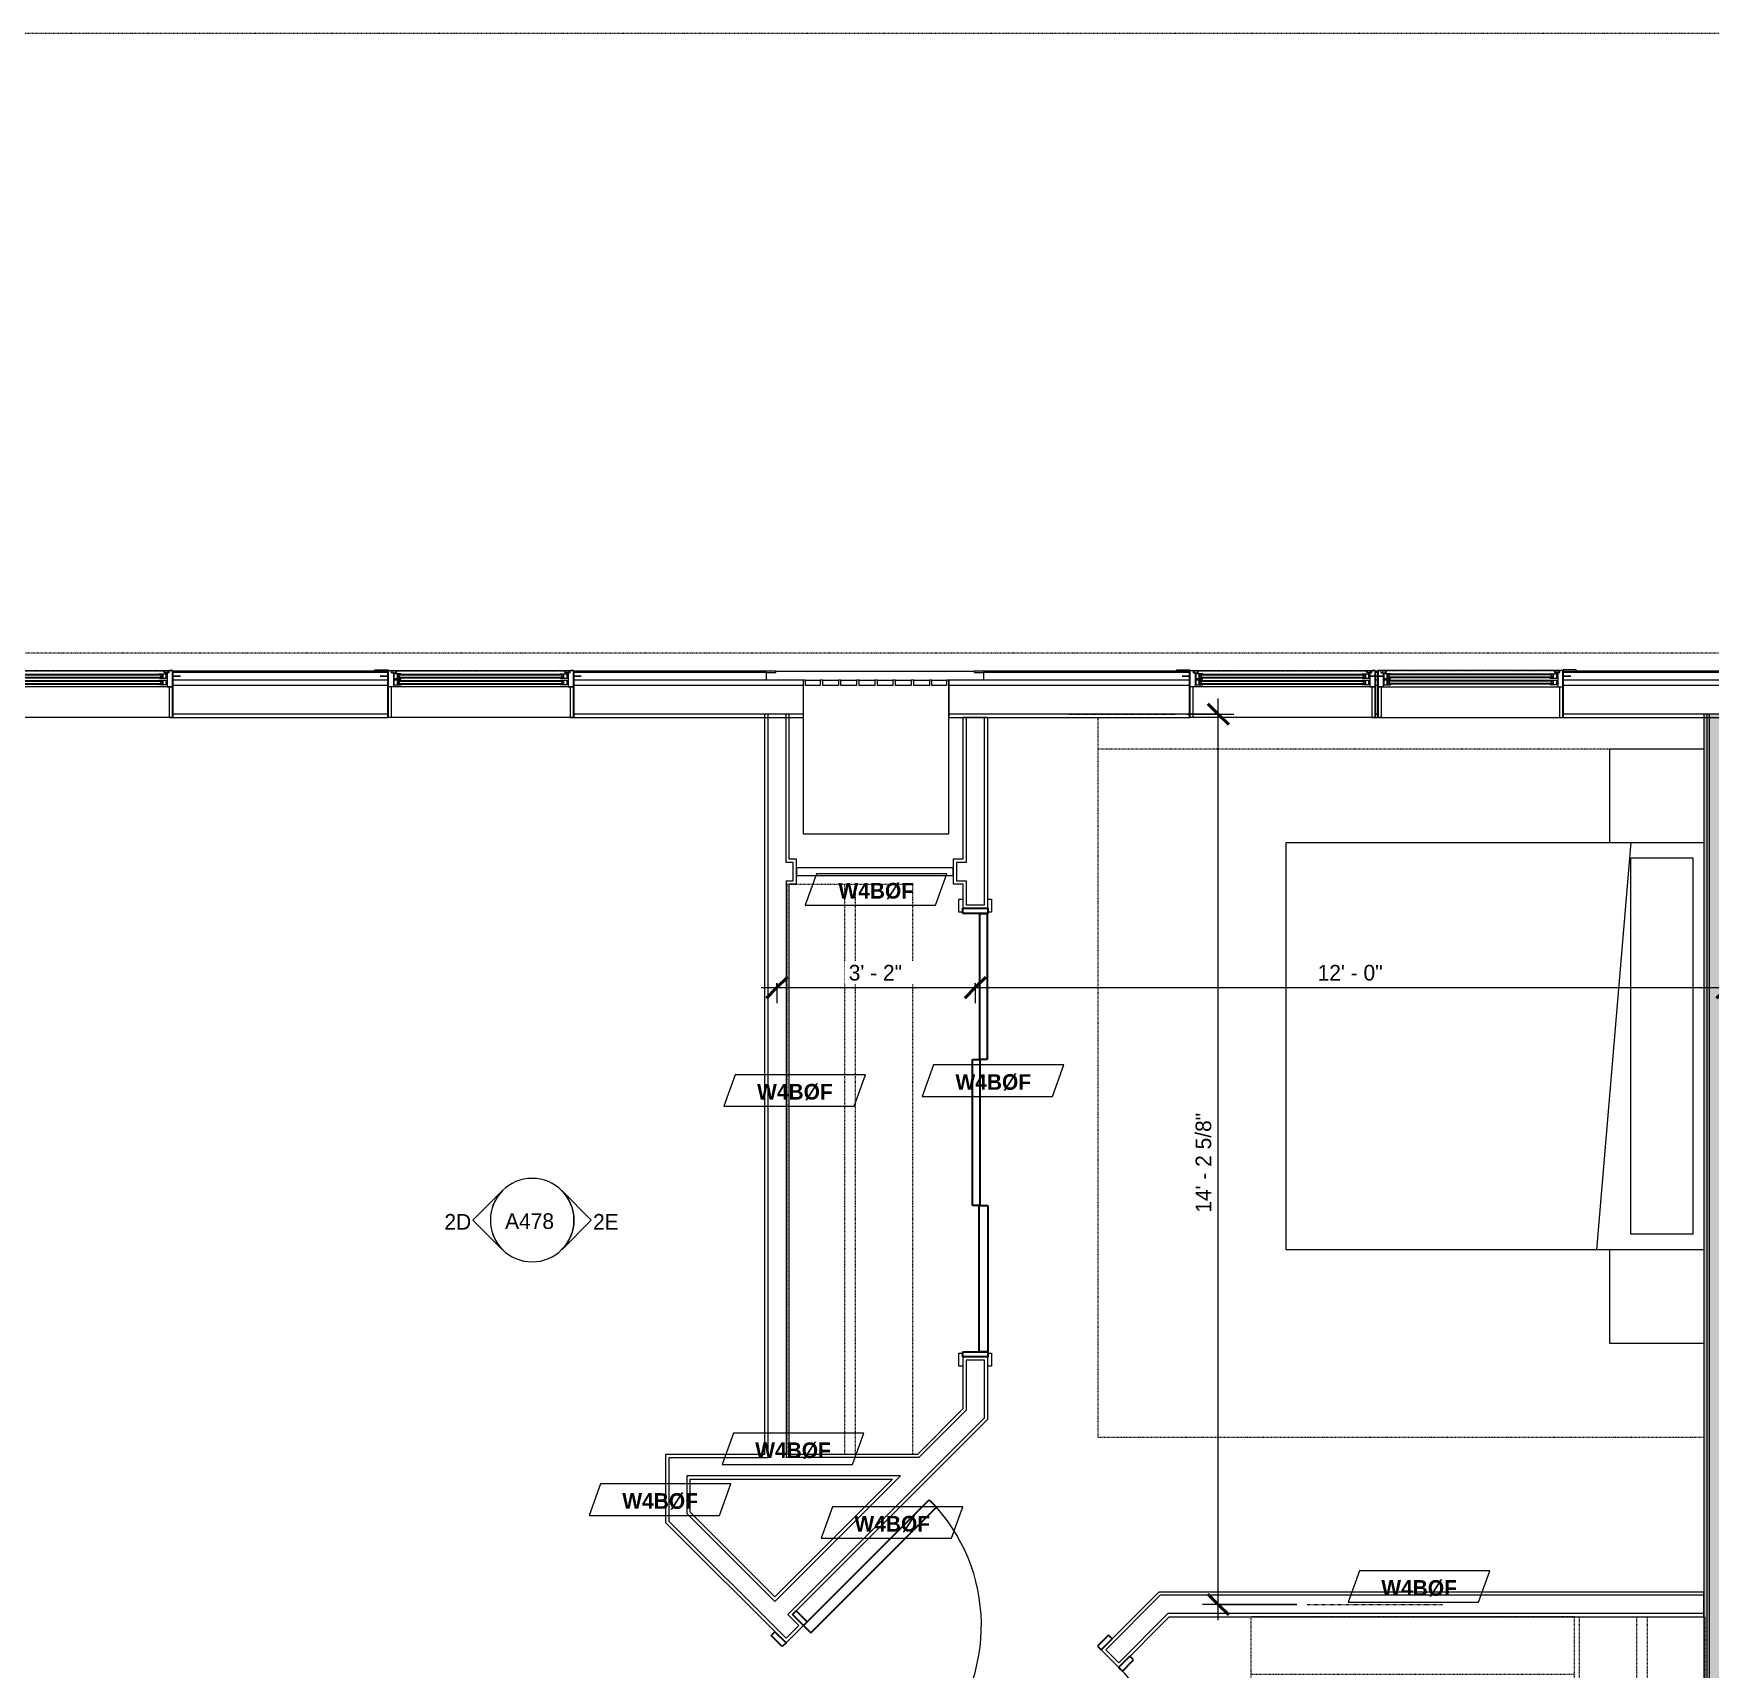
# Model space of a CAD drawing. Header units: inches. Extents: x -4010 to -1814, y 9846 to 12241.
# Drawn here: x -3663.1 to -3341.9, y 11927.3 to 12240.7 of the extents above; entities that cross this region are included whole.
import ezdxf

# ---------------------------------------------------------------- set-up
doc = ezdxf.new("R2010")
doc.units = ezdxf.units.IN
doc.header["$MEASUREMENT"] = 0
for name, pattern in [('Aligning Line 1_8_', [0.25, 0.125, -0.125]), ('Aligning Line 1_8__2_', [0.25, 0.125, -0.125]), ('Dash', [0.25, 0.125, -0.125]), ('Dash 3_32_', [0.1875, 0.09375, -0.09375])]:
    doc.linetypes.add(name, pattern=pattern)
for name, color, linetype, lineweight in [('0-1', 7, 'Continuous', 5), ('0-2', 7, 'Continuous', 9), ('A-ANNO-DIMS', 211, 'Continuous', 9), ('A-ANNO-DIMS-32', 211, 'Continuous', 9), ('A-DETL-1', 90, 'Dash 3_32_', 18), ('A-DETL-GENF-HDLN-1', 7, 'Dash', 9), ('A-DETL-GENF-HDLN-2', 1, 'Continuous', 18), ('A-DOOR-3', 31, 'Continuous', 9), ('A-DOOR-4', 31, 'Continuous', 30), ('A-DOOR-FRAM-3', 31, 'Continuous', 30), ('A-GENM-1', 7, 'Continuous', 9), ('A-GLAZ', 151, 'Continuous', 18), ('A-GLAZ-1', 10, 'Continuous', 30), ('A-GLAZ-2', 7, 'Continuous', 9), ('A-WALL', 113, 'Continuous', 18), ('A-WALL-1', 7, 'Continuous', 9), ('A-WALL-2', 250, 'Continuous', 18), ('A-WALL-3', 113, 'Continuous', 9), ('A-WALL-IDEN', 211, 'Continuous', 9), ('G-ANNO-SYMB', 111, 'Aligning Line 1_8_', 9), ('G-ANNO-SYMB-2', 147, 'Aligning Line 1_8__2_', 9), ('G-ANNO-SYMB-3', 111, 'Continuous', 9), ('I-FURN', 30, 'Continuous', 9), ('I-FURN-HDLN', 30, 'Dash', 9), ('I-WALL-1', 21, 'Continuous', 18), ('I-WALL-2', 241, 'Continuous', 5), ('I-WALL-3', 7, 'Continuous', 9), ('Q-CASE', 31, 'Continuous', 9), ('Q-CASE-HDLN', 31, 'Dash', 9)]:
    doc.layers.add(name, color=color, linetype=linetype, lineweight=lineweight)
doc.styles.add('Century Gothic', font='ufonts.com_century-gothic.ttf', dxfattribs={"height": 3})
doc.styles.add('Century Gothic_B_1', font='GOTHICB.TTF', dxfattribs={"height": 3})
doc.dimstyles.new('OD_1__HACK_2', dxfattribs={"dimscale": 12, "dimtxt": 3.132505, "dimasz": 0.333333, "dimexe": 0.25, "dimexo": 0.166667, "dimgap": 0.041667, "dimtad": 1, "dimdec": 4, "dimrnd": 0.0625, "dimzin": 3, "dimdsep": 46, "dimlunit": 4, "dimtxsty": 'Century Gothic', "dimblk1": 'OBLIQUE', "dimblk2": 'OBLIQUE', "dimsah": 1, "dimcen": 0.09, "dimdle": 0.25, "dimazin": 0, "dimtfac": 1, "dimtdec": 4, "dimtix": 1, "dimtmove": 0, "dimatfit": 3, "dimfxl": 1, "dimtvp": 1, "dimtfill": 1, "dimfrac": 2, "dimtolj": 1, "dimtzin": 0, "dimarcsym": 2})

# ---------------------------------------------------------------- blocks, each defined once
blk = doc.blocks.new('Window-Double_Hung-Marvin-Essential - ESDH3066 - 2nd Floor-3033825-UNIT PLANS - 2ND _ 3RD FLOOR')
at = {"layer": 'A-DETL-GENF-HDLN-1'}
blk.add_line((16.1, 4.47), (-16.5, 4.47), dxfattribs=at)
at = {"layer": 'A-DETL-GENF-HDLN-2'}
for p, q in [((-19.25, 3.48), (-19.25, 3.44)), ((-17.75, 3.48), (-19.25, 3.48)), ((-19.25, 3.44), (-17.9, 3.44)), ((-17.9, 3.44), (-17.9, 3.33)), ((-17.9, 3.33), (-17.75, 3.33)), ((-17.75, 4.53), (-17.16, 4.53)), ((-17.75, 4.53), (-17.75, 1.44)), ((-17.08, 4.12), (-17.16, 4.53)), ((-17.08, 4.12), (-16.19, 4.12)), ((-16.85, 4.5), (-16.85, 4.12)), ((-16.3, 4.5), (-16.85, 4.5)), ((-16.38, 4.02), (-16.72, 4.02)), ((-16.72, 4.02), (-16.72, 1.44)), ((-15.34, 3.94), (-16.56, 3.94)), ((-16.56, 3), (-16.56, 3.94)), ((-16.38, 4.12), (-16.38, 4.02)), ((-16.3, 4.26), (-16.3, 4.5)), ((-16.18, 4.26), (-16.3, 4.26)), ((-16.19, 4.22), (-16.1, 4.22)), ((-16.19, 4.12), (-16.19, 4.22)), ((-16.18, 4.47), (-16.1, 4.47)), ((-16.18, 4.47), (-16.18, 4.26)), ((-16.1, 4.22), (-16.1, 4.47)), ((-15.94, 3.12), (-15.94, 3.84)), ((-15.94, 3.84), (-15.28, 3.84)), ((-15.84, 3.13), (-15.84, 3.82)), ((-15.54, 3.26), (-15.54, 3.7)), ((-15.34, 3.94), (-15.28, 3.88)), ((-15.28, 3.84), (-15.28, 3.88)), ((15.34, 3.94), (15.28, 3.88)), ((15.28, 3.84), (15.28, 3.88)), ((15.94, 3.84), (15.28, 3.84)), ((15.34, 3.94), (16.56, 3.94)), ((15.54, 3.26), (15.54, 3.7)), ((15.84, 3.13), (15.84, 3.82)), ((15.94, 3.12), (15.94, 3.84)), ((16.18, 4.47), (16.1, 4.47)), ((16.1, 4.22), (16.1, 4.47)), ((16.19, 4.22), (16.1, 4.22)), ((16.18, 4.47), (16.18, 4.26)), ((16.18, 4.26), (16.3, 4.26)), ((16.19, 4.12), (16.19, 4.22)), ((17.08, 4.12), (16.19, 4.12)), ((16.3, 4.26), (16.3, 4.5)), ((16.3, 4.5), (16.85, 4.5)), ((16.38, 4.12), (16.38, 4.02)), ((16.38, 4.02), (16.72, 4.02)), ((16.56, 3), (16.56, 3.94)), ((16.72, 4.02), (16.72, 1.44)), ((16.85, 4.5), (16.85, 4.12)), ((17.08, 4.12), (17.16, 4.53)), ((17.75, 4.53), (17.16, 4.53)), ((17.75, 4.53), (17.75, 1.44)), ((17.75, 3.48), (19.25, 3.48)), ((17.9, 3.33), (17.75, 3.33)), ((17.9, 3.44), (17.9, 3.33)), ((19.25, 3.44), (17.9, 3.44)), ((19.25, 3.48), (19.25, 3.44)), ((-16.72, 1.44), (-17.75, 1.44)), ((-17.13, 1.41), (-17.13, -4.44)), ((-16.56, 3), (-15.34, 3)), ((-15.34, 2.72), (-16.56, 2.72)), ((-16.56, 1.78), (-16.56, 2.72)), ((-16.56, 1.78), (-15.34, 1.78)), ((-15.28, 3.12), (-15.94, 3.12)), ((-15.94, 1.9), (-15.94, 2.62)), ((-15.94, 2.62), (-15.28, 2.62)), ((-15.28, 1.9), (-15.94, 1.9)), ((-15.84, 1.91), (-15.84, 2.6)), ((-15.54, 2.04), (-15.54, 2.48)), ((-15.34, 3), (-15.28, 3.06)), ((-15.34, 2.72), (-15.28, 2.66)), ((-15.34, 1.78), (-15.28, 1.84)), ((-15.28, 3.06), (-15.28, 3.12)), ((-15.28, 2.62), (-15.28, 2.66)), ((-15.28, 1.84), (-15.28, 1.9)), ((15.28, 3.06), (15.28, 3.12)), ((15.28, 3.12), (15.94, 3.12)), ((15.34, 3), (15.28, 3.06)), ((15.34, 2.72), (15.28, 2.66)), ((15.28, 2.62), (15.28, 2.66)), ((15.94, 2.62), (15.28, 2.62)), ((15.28, 1.84), (15.28, 1.9)), ((15.28, 1.9), (15.94, 1.9)), ((15.34, 1.78), (15.28, 1.84)), ((16.56, 3), (15.34, 3)), ((15.34, 2.72), (16.56, 2.72)), ((16.56, 1.78), (15.34, 1.78)), ((15.54, 2.04), (15.54, 2.48)), ((15.84, 1.91), (15.84, 2.6)), ((15.94, 1.9), (15.94, 2.62)), ((16.56, 1.78), (16.56, 2.72)), ((16.72, 1.44), (17.75, 1.44)), ((17.12, -4.44), (17.12, 1.41)), ((-17.13, -4.44), (-17.75, -4.44)), ((17.12, -4.44), (17.75, -4.44))]:
    blk.add_line(p, q, dxfattribs=at)
at = {"layer": 'A-GLAZ'}
for p, q in [((15.84, 3.82), (-15.84, 3.82)), ((15.84, 3.7), (-15.84, 3.7)), ((15.84, 3.26), (-15.84, 3.26)), ((15.84, 3.13), (-15.84, 3.13)), ((15.84, 2.6), (-15.84, 2.6)), ((15.84, 2.48), (-15.84, 2.48)), ((15.84, 2.04), (-15.84, 2.04)), ((15.84, 1.91), (-15.84, 1.91))]:
    blk.add_line(p, q, dxfattribs=at)
at = {"layer": 'A-GLAZ-1'}
for p, q in [((-17.75, 4.53), (-17.75, 1.44)), ((17.75, 1.44), (17.75, 4.53)), ((-17.75, 1.41), (-17.75, -4.44)), ((17.75, -4.44), (17.75, 1.41))]:
    blk.add_line(p, q, dxfattribs=at)
at = {"layer": 'A-GLAZ-2'}
for p, q in [((17.75, 4.53), (-17.75, 4.53)), ((20.27, 4.69), (17.75, 4.69)), ((17.75, 4.69), (17.75, 4.53)), ((17.75, 4.44), (20.27, 4.44)), ((20.27, 4.44), (20.27, 4.69)), ((-17.75, 1.44), (17.75, 1.44)), ((-17.75, -4.44), (17.75, -4.44))]:
    blk.add_line(p, q, dxfattribs=at)
blk = doc.blocks.new('Perforated Panel at Magic-Pak - hvac panel - 3rd floor-2505074-UNIT PLANS - 2ND _ 3RD FLOOR')
at = {"layer": 'A-GLAZ-2'}
for p, q in [((-19.01, -4.37), (19.01, -4.37)), ((-19.01, -4.44), (-19.01, -4.37)), ((19.01, -4.44), (-19.01, -4.44)), ((19.01, -4.37), (19.01, -4.44))]:
    blk.add_line(p, q, dxfattribs=at)
blk = doc.blocks.new('V-Series_EWC4_SPVU_RFA_2015 - 2ND AND 3RD FLOOR-2226480-UNIT PLANS - 2ND _ 3RD FLOOR')
at = {"layer": 'A-GENM-1'}
for p, q in [((-3829.54, 11737.59), (-3858.97, 11737.59)), ((-3858.97, 11737.59), (-3858.97, 11737.15)), ((-3858.97, 11734.36), (-3858.97, 11737.15)), ((-3858.97, 11737.15), (-3857.97, 11737.15)), ((-3857.97, 11737.15), (-3857.97, 11734.36)), ((-3829.54, 11709.71), (-3829.54, 11737.59)), ((-3857.97, 11734.36), (-3858.97, 11734.36)), ((-3858.97, 11734.36), (-3858.97, 11733.86)), ((-3858.97, 11730.87), (-3858.97, 11733.86)), ((-3858.97, 11733.86), (-3857.97, 11733.86)), ((-3857.97, 11733.86), (-3857.97, 11730.87)), ((-3857.97, 11730.87), (-3858.97, 11730.87)), ((-3858.97, 11730.87), (-3858.97, 11730.37)), ((-3858.97, 11727.39), (-3858.97, 11730.37)), ((-3858.97, 11730.37), (-3857.97, 11730.37)), ((-3857.97, 11730.37), (-3857.97, 11727.39)), ((-3857.97, 11727.39), (-3858.97, 11727.39)), ((-3858.97, 11727.39), (-3858.97, 11726.89)), ((-3858.97, 11723.9), (-3858.97, 11726.89)), ((-3858.97, 11726.89), (-3857.97, 11726.89)), ((-3857.97, 11726.89), (-3857.97, 11723.9)), ((-3857.97, 11723.9), (-3858.97, 11723.9)), ((-3858.97, 11723.9), (-3858.97, 11723.4)), ((-3858.97, 11720.42), (-3858.97, 11723.4)), ((-3858.97, 11723.4), (-3857.97, 11723.4)), ((-3857.97, 11723.4), (-3857.97, 11720.42)), ((-3857.97, 11720.42), (-3858.97, 11720.42)), ((-3858.97, 11720.42), (-3858.97, 11719.92)), ((-3858.97, 11716.93), (-3858.97, 11719.92)), ((-3858.97, 11719.92), (-3857.97, 11719.92)), ((-3857.97, 11719.92), (-3857.97, 11716.93)), ((-3857.97, 11716.93), (-3858.97, 11716.93)), ((-3858.97, 11716.93), (-3858.97, 11716.43)), ((-3858.97, 11713.45), (-3858.97, 11716.43)), ((-3858.97, 11716.43), (-3857.97, 11716.43)), ((-3857.97, 11716.43), (-3857.97, 11713.45)), ((-3857.97, 11713.45), (-3858.97, 11713.45)), ((-3858.97, 11713.45), (-3858.97, 11712.95)), ((-3858.97, 11710.15), (-3858.97, 11712.95)), ((-3858.97, 11712.95), (-3857.97, 11712.95)), ((-3857.97, 11710.15), (-3858.97, 11710.15)), ((-3858.97, 11710.15), (-3858.97, 11709.71)), ((-3857.97, 11712.95), (-3857.97, 11710.15)), ((-3858.97, 11709.71), (-3829.54, 11709.71))]:
    blk.add_line(p, q, dxfattribs=at)
blk = doc.blocks.new('Window-Double_Hung-Marvin-Essential - ESDH3066 - 2nd Floor-3033827-UNIT PLANS - 2ND _ 3RD FLOOR')
at = {"layer": 'A-DETL-GENF-HDLN-1'}
blk.add_line((16.1, -4.47), (-16.5, -4.47), dxfattribs=at)
at = {"layer": 'A-DETL-GENF-HDLN-2'}
for p, q in [((-17.13, 4.44), (-17.75, 4.44)), ((-17.13, -1.41), (-17.13, 4.44)), ((17.12, 4.44), (17.75, 4.44)), ((17.12, 4.44), (17.12, -1.41)), ((-16.72, -1.44), (-17.75, -1.44)), ((-17.75, -4.53), (-17.75, -1.44)), ((-16.72, -4.02), (-16.72, -1.44)), ((-16.56, -1.78), (-15.34, -1.78)), ((-16.56, -1.78), (-16.56, -2.72)), ((-15.34, -2.72), (-16.56, -2.72)), ((-16.56, -3), (-15.34, -3)), ((-16.56, -3), (-16.56, -3.94)), ((-15.28, -1.9), (-15.94, -1.9)), ((-15.94, -1.9), (-15.94, -2.62)), ((-15.94, -2.62), (-15.28, -2.62)), ((-15.28, -3.12), (-15.94, -3.12)), ((-15.94, -3.12), (-15.94, -3.84)), ((-15.84, -1.91), (-15.84, -2.6)), ((-15.84, -3.13), (-15.84, -3.82)), ((-15.54, -2.04), (-15.54, -2.48)), ((-15.34, -1.78), (-15.28, -1.84)), ((-15.34, -2.72), (-15.28, -2.66)), ((-15.34, -3), (-15.28, -3.06)), ((-15.28, -1.84), (-15.28, -1.9)), ((-15.28, -2.62), (-15.28, -2.66)), ((-15.28, -3.06), (-15.28, -3.12)), ((15.34, -1.78), (15.28, -1.84)), ((15.28, -1.84), (15.28, -1.9)), ((15.28, -1.9), (15.94, -1.9)), ((15.28, -2.62), (15.28, -2.66)), ((15.94, -2.62), (15.28, -2.62)), ((15.34, -2.72), (15.28, -2.66)), ((15.34, -3), (15.28, -3.06)), ((15.28, -3.06), (15.28, -3.12)), ((15.28, -3.12), (15.94, -3.12)), ((16.56, -1.78), (15.34, -1.78)), ((15.34, -2.72), (16.56, -2.72)), ((16.56, -3), (15.34, -3)), ((15.54, -2.04), (15.54, -2.48)), ((15.84, -1.91), (15.84, -2.6)), ((15.84, -3.13), (15.84, -3.82)), ((15.94, -1.9), (15.94, -2.62)), ((15.94, -3.12), (15.94, -3.84)), ((16.56, -1.78), (16.56, -2.72)), ((16.56, -3), (16.56, -3.94)), ((16.72, -4.02), (16.72, -1.44)), ((16.72, -1.44), (17.75, -1.44)), ((17.75, -4.53), (17.75, -1.44)), ((-19.25, -3.48), (-19.25, -3.44)), ((-19.25, -3.44), (-17.9, -3.44)), ((-17.75, -3.48), (-19.25, -3.48)), ((-17.9, -3.44), (-17.9, -3.33)), ((-17.9, -3.33), (-17.75, -3.33)), ((-17.75, -4.53), (-17.16, -4.53)), ((-17.08, -4.12), (-17.16, -4.53)), ((-17.08, -4.12), (-16.19, -4.12)), ((-16.85, -4.5), (-16.85, -4.12)), ((-16.3, -4.5), (-16.85, -4.5)), ((-16.38, -4.02), (-16.72, -4.02)), ((-15.34, -3.94), (-16.56, -3.94)), ((-16.38, -4.12), (-16.38, -4.02)), ((-16.18, -4.26), (-16.3, -4.26)), ((-16.3, -4.26), (-16.3, -4.5)), ((-16.19, -4.12), (-16.19, -4.22)), ((-16.19, -4.22), (-16.1, -4.22)), ((-16.18, -4.47), (-16.18, -4.26)), ((-16.18, -4.47), (-16.1, -4.47)), ((-16.1, -4.22), (-16.1, -4.47)), ((-15.94, -3.84), (-15.28, -3.84)), ((-15.54, -3.26), (-15.54, -3.7)), ((-15.34, -3.94), (-15.28, -3.88)), ((-15.28, -3.84), (-15.28, -3.88)), ((15.28, -3.84), (15.28, -3.88)), ((15.94, -3.84), (15.28, -3.84)), ((15.34, -3.94), (15.28, -3.88)), ((15.34, -3.94), (16.56, -3.94)), ((15.54, -3.26), (15.54, -3.7)), ((16.19, -4.22), (16.1, -4.22)), ((16.1, -4.22), (16.1, -4.47)), ((16.18, -4.47), (16.1, -4.47)), ((16.18, -4.47), (16.18, -4.26)), ((16.18, -4.26), (16.3, -4.26)), ((17.08, -4.12), (16.19, -4.12)), ((16.19, -4.12), (16.19, -4.22)), ((16.3, -4.26), (16.3, -4.5)), ((16.3, -4.5), (16.85, -4.5)), ((16.38, -4.12), (16.38, -4.02)), ((16.38, -4.02), (16.72, -4.02)), ((16.85, -4.5), (16.85, -4.12)), ((17.08, -4.12), (17.16, -4.53)), ((17.75, -4.53), (17.16, -4.53)), ((17.9, -3.33), (17.75, -3.33)), ((17.75, -3.48), (19.25, -3.48)), ((17.9, -3.44), (17.9, -3.33)), ((19.25, -3.44), (17.9, -3.44)), ((19.25, -3.48), (19.25, -3.44))]:
    blk.add_line(p, q, dxfattribs=at)
at = {"layer": 'A-GLAZ'}
for p, q in [((15.84, -1.91), (-15.84, -1.91)), ((15.84, -2.04), (-15.84, -2.04)), ((15.84, -2.48), (-15.84, -2.48)), ((15.84, -2.6), (-15.84, -2.6)), ((15.84, -3.13), (-15.84, -3.13)), ((15.84, -3.26), (-15.84, -3.26)), ((15.84, -3.7), (-15.84, -3.7)), ((15.84, -3.82), (-15.84, -3.82))]:
    blk.add_line(p, q, dxfattribs=at)
at = {"layer": 'A-GLAZ-1'}
for p, q in [((-17.75, -1.41), (-17.75, 4.44)), ((17.75, 4.44), (17.75, -1.41)), ((-17.75, -4.53), (-17.75, -1.44)), ((17.75, -1.44), (17.75, -4.53))]:
    blk.add_line(p, q, dxfattribs=at)
at = {"layer": 'A-GLAZ-2'}
for p, q in [((-17.75, 4.44), (17.75, 4.44)), ((-17.75, -1.44), (17.75, -1.44)), ((17.75, -4.53), (-17.75, -4.53)), ((17.75, -4.44), (20.27, -4.44)), ((17.75, -4.69), (17.75, -4.53)), ((20.27, -4.69), (17.75, -4.69)), ((20.27, -4.44), (20.27, -4.69))]:
    blk.add_line(p, q, dxfattribs=at)
blk = doc.blocks.new('CTR - 1st Phase - Shell_rvt-1-UNIT PLANS - 2ND _ 3RD FLOOR')
at = {"layer": 'A-WALL-1'}
for p, q in [((-3597.73, 12118.59), (-3636.51, 12118.59)), ((-3520.94, 12118.59), (-3559.71, 12118.59)), ((-3522.69, 12116.84), (-3522.69, 12118.34)), ((-3522.69, 12118.34), (-3520.94, 12118.34)), ((-3520.94, 12118.34), (-3520.94, 12118.53)), ((-3444.14, 12118.59), (-3482.91, 12118.59)), ((-3482.91, 12118.53), (-3482.91, 12118.34)), ((-3482.91, 12118.34), (-3481.16, 12118.34)), ((-3481.16, 12118.34), (-3481.16, 12116.84)), ((-3405.61, 12118.59), (-3406.11, 12118.59)), ((-3290.54, 12118.59), (-3367.59, 12118.59)), ((-3636.51, 12115.59), (-3636.51, 12115.56)), ((-3595.21, 12115.56), (-3595.21, 12115.59)), ((-3559.71, 12115.59), (-3559.71, 12115.56)), ((-3515.66, 12116.84), (-3522.69, 12116.84)), ((-3515.66, 12109.71), (-3515.66, 12116.84)), ((-3481.16, 12116.84), (-3487.79, 12116.84)), ((-3487.79, 12116.84), (-3487.79, 12109.71)), ((-3441.61, 12115.56), (-3441.61, 12115.59)), ((-3406.11, 12115.59), (-3406.11, 12115.56)), ((-3405.61, 12115.56), (-3405.61, 12115.59)), ((-3370.11, 12115.59), (-3370.11, 12115.56)), ((-3636.51, 12109.71), (-3595.21, 12109.71)), ((-3559.71, 12109.71), (-3515.66, 12109.71)), ((-3487.79, 12109.71), (-3441.61, 12109.71)), ((-3406.11, 12109.71), (-3405.61, 12109.71)), ((-3370.11, 12109.71), (-3285.61, 12109.71))]:
    blk.add_line(p, q, dxfattribs=at)
at = {"layer": 'A-WALL-2'}
for p, q in [((-3595.21, 12118.34), (-3636.51, 12118.34)), ((-3522.69, 12118.34), (-3559.71, 12118.34)), ((-3441.61, 12118.34), (-3481.16, 12118.34)), ((-3405.61, 12118.34), (-3406.11, 12118.34)), ((-3285.61, 12118.34), (-3370.11, 12118.34)), ((-3595.21, 12116.84), (-3636.51, 12116.84)), ((-3595.21, 12115.84), (-3636.51, 12115.84)), ((-3522.69, 12116.84), (-3559.71, 12116.84)), ((-3515.66, 12115.84), (-3559.71, 12115.84)), ((-3441.61, 12115.84), (-3487.79, 12115.84)), ((-3441.61, 12116.84), (-3481.16, 12116.84)), ((-3405.61, 12116.84), (-3406.11, 12116.84)), ((-3405.61, 12115.84), (-3406.11, 12115.84)), ((-3285.61, 12116.84), (-3370.11, 12116.84)), ((-3285.61, 12115.84), (-3370.11, 12115.84)), ((-3595.21, 12110.34), (-3636.51, 12110.34)), ((-3515.66, 12110.34), (-3559.71, 12110.34)), ((-3441.61, 12110.34), (-3487.79, 12110.34)), ((-3405.61, 12110.34), (-3406.11, 12110.34)), ((-3285.61, 12110.34), (-3370.11, 12110.34))]:
    blk.add_line(p, q, dxfattribs=at)
at = {"layer": '0-2'}
for name, p, rotation in [('Window-Double_Hung-Marvin-Essential - ESDH3066 - 2nd Floor-3033827-UNIT PLANS - 2ND _ 3RD FLOOR', (-3654.26, 12114.15), 180), ('Window-Double_Hung-Marvin-Essential - ESDH3066 - 2nd Floor-3033827-UNIT PLANS - 2ND _ 3RD FLOOR', (-3577.46, 12114.15), 180), ('Perforated Panel at Magic-Pak - hvac panel - 3rd floor-2505074-UNIT PLANS - 2ND _ 3RD FLOOR', (-3501.92, 12114.15), 180), ('Window-Double_Hung-Marvin-Essential - ESDH3066 - 2nd Floor-3033827-UNIT PLANS - 2ND _ 3RD FLOOR', (-3423.86, 12114.15), 180), ('V-Series_EWC4_SPVU_RFA_2015 - 2ND AND 3RD FLOOR-2226480-UNIT PLANS - 2ND _ 3RD FLOOR', (-15225.38, 8257.87), 269.9999999999999)]:
    blk.add_blockref(name, p, dxfattribs=dict(at, rotation=rotation))
blk.add_blockref('Window-Double_Hung-Marvin-Essential - ESDH3066 - 2nd Floor-3033825-UNIT PLANS - 2ND _ 3RD FLOOR', (-3387.86, 12114.15), dxfattribs=at)
blk = doc.blocks.new('CTR - 1st Phase - Common Walls_rvt-1-UNIT PLANS - 2ND _ 3RD FLOOR')
at = {"layer": 'I-WALL-1'}
blk.add_hatch(color=256, dxfattribs=at).paths.add_polyline_path([(-3343.16, 11724.74), (-3342.54, 11724.74), (-3342.54, 12110.34), (-3343.16, 12110.34), (-3343.16, 11725.36)], flags=0)
at = {"layer": 'I-WALL-2'}
for points in [[(-3342.54, 11724.74), (-3342.04, 11724.74), (-3342.04, 12110.34), (-3342.54, 12110.34), (-3342.54, 11725.36)], [(-3342.04, 11724.74), (-3336.54, 11724.74), (-3336.54, 12110.34), (-3342.04, 12110.34), (-3342.04, 11725.36)]]:
    blk.add_hatch(color=256, dxfattribs=at).paths.add_polyline_path(points, flags=0)
at = {"layer": 'A-WALL-2'}
for p, q in [((-3342.54, 11725.36), (-3342.54, 12110.34)), ((-3342.04, 11725.36), (-3342.04, 12110.34))]:
    blk.add_line(p, q, dxfattribs=at)
at = {"layer": 'I-WALL-3'}
for p, q in [((-3343.16, 12110.34), (-3343.16, 11852.18)), ((-3334.29, 12110.34), (-3343.16, 12110.34))]:
    blk.add_line(p, q, dxfattribs=at)
blk = doc.blocks.new('CTR - 1st Phase - Structure_rvt-1-UNIT PLANS - 2ND _ 3RD FLOOR')
at = {"layer": 'G-ANNO-SYMB-2'}
blk.add_line((-1904.06, 12122.03), (-3864.19, 12122.03), dxfattribs=at)
blk = doc.blocks.new('083100 - Access Doors and Panels - Type 1 - 083100 - Access Doors and Panels - Type 1-3696234-UNIT PLANS - 2ND _ 3RD FLOOR')
at = {"layer": 'A-DOOR-3'}
for p, q in [((15, 0.75), (-15, 0.75)), ((-15, 0.75), (-15, -0.75)), ((15, -0.75), (15, 0.75)), ((-15, -0.75), (15, -0.75))]:
    blk.add_line(p, q, dxfattribs=at)
blk = doc.blocks.new('OD_CW_Closet - OD_CW_Closet-3854356-UNIT PLANS - 2ND _ 3RD FLOOR')
at = {"layer": 'Q-CASE-HDLN'}
for p, q in [((0.74, -24), (0.74, 0)), ((0.74, 0), (110.03, 0)), ((110.03, 0), (110.03, -24)), ((0.74, -11), (110.03, -11)), ((0.74, -13), (110.03, -13)), ((110.03, -24), (0.74, -24))]:
    blk.add_line(p, q, dxfattribs=at)
blk = doc.blocks.new('Bed-Standard - King 78_ x 80_-V22-UNIT PLANS - 2ND _ 3RD FLOOR')
at = {"layer": 'I-FURN'}
for p, q in [((-28.31, 41.8), (49.69, 41.8)), ((-28.31, -38.2), (-28.31, 41.8)), ((49.69, 41.8), (49.69, -38.2)), ((49.69, -24.2), (-28.31, -17.63)), ((-25.31, -24.2), (46.69, -24.2)), ((-25.31, -36.2), (-25.31, -24.2)), ((46.69, -36.2), (46.69, -24.2)), ((-25.31, -36.2), (46.69, -36.2))]:
    blk.add_line(p, q, dxfattribs=at)
at = {"layer": 'I-FURN-HDLN'}
for p, q in [((-64.31, 77.8), (73.69, 77.8)), ((-64.31, -38.2), (-64.31, 77.8)), ((67.69, 77.8), (67.69, -38.2))]:
    blk.add_line(p, q, dxfattribs=at)
blk = doc.blocks.new('SLIDING - FLUSH - TRIPLE PANEL - 7-0 x 6-8-3854357-UNIT PLANS - 2ND _ 3RD FLOOR')
at = {"layer": 'A-DOOR-3'}
for p, q in [((-44.75, 3.25), (-42.25, 3.25)), ((-44.75, 2.5), (-44.75, 3.25)), ((-42.25, 3.25), (-42.25, 2.5)), ((42.25, 3.25), (44.75, 3.25)), ((42.25, 2.5), (42.25, 3.25)), ((44.75, 3.25), (44.75, 2.5)), ((-42.25, 2.5), (-44.75, 2.5)), ((44.75, 2.5), (42.25, 2.5)), ((-44.75, -2.25), (-42.25, -2.25)), ((-44.75, -3), (-44.75, -2.25)), ((-42.25, -3), (-44.75, -3)), ((-42.25, -2.25), (-42.25, -3)), ((42.25, -2.25), (44.75, -2.25)), ((42.25, -3), (42.25, -2.25)), ((44.75, -3), (42.25, -3)), ((44.75, -2.25), (44.75, -3))]:
    blk.add_line(p, q, dxfattribs=at)
at = {"layer": 'A-DOOR-4'}
for p, q in [((-14, -0.75), (-14, 0.625)), ((-14, 0.625), (14, 0.625)), ((14, 0.625), (14, -0.75)), ((-42, -2.25), (-42, -0.625)), ((-42, -0.625), (-14, -0.625)), ((-14, -2.25), (-42, -2.25)), ((-14, -0.625), (-14, -2.25)), ((14, -0.75), (-14, -0.75)), ((14, -2.125), (14, -0.75)), ((14, -0.75), (42, -0.75)), ((42, -2.125), (14, -2.125)), ((42, -0.75), (42, -2.125))]:
    blk.add_line(p, q, dxfattribs=at)
at = {"layer": 'A-DOOR-FRAM-3'}
for p, q in [((-43, -2.25), (-43, 2.5)), ((-43, 2.5), (-42, 2.5)), ((-42, 2.5), (-42, -2.25)), ((42, 2.5), (43, 2.5)), ((42, -2.25), (42, 2.5)), ((43, 2.5), (43, -2.25)), ((-42, -2.25), (-43, -2.25)), ((43, -2.25), (42, -2.25))]:
    blk.add_line(p, q, dxfattribs=at)
blk = doc.blocks.new('Table-Night Stand - 18_ x 18_ x 24_-V33-UNIT PLANS - 2ND _ 3RD FLOOR')
at = {"layer": 'I-FURN'}
for p, q in [((0.15, 0), (18.15, 0)), ((18.15, 0), (18.15, -18))]:
    blk.add_line(p, q, dxfattribs=at)
blk = doc.blocks.new('Table-Night Stand - 18_ x 18_ x 24_-V34-UNIT PLANS - 2ND _ 3RD FLOOR')
at = {"layer": 'I-FURN'}
for p, q in [((0.15, 0), (18.15, 0)), ((0.15, -18), (0.15, 0))]:
    blk.add_line(p, q, dxfattribs=at)
blk = doc.blocks.new('OD_CW_Closet - OD_CW_Closet-3801314-UNIT PLANS - 2ND _ 3RD FLOOR')
at = {"layer": 'Q-CASE-HDLN'}
for p, q in [((0.74, -24), (0.74, 0)), ((0.74, 0), (80.99, 0)), ((80.99, 0), (80.99, -24)), ((0.74, -11), (80.99, -11)), ((0.74, -13), (80.99, -13)), ((80.99, -24), (0.74, -24))]:
    blk.add_line(p, q, dxfattribs=at)
blk = doc.blocks.new('SWING - SINGLE - FLUSH - 2-10 x 6-8 - PRIVACY-3199407-UNIT PLANS - 2ND _ 3RD FLOOR')
at = {"layer": 'A-DOOR-3'}
blk.add_arc((17, 2.37), 34.07, 93.3657, 180, dxfattribs=at)
at = {"layer": 'A-DOOR-4'}
for p, q in [((15, 2.37), (15, 36.38)), ((17, 36.38), (15, 36.38)), ((17, 2.37), (17, 36.38)), ((17, 2.37), (15, 2.37))]:
    blk.add_line(p, q, dxfattribs=at)
at = {"layer": 'A-DOOR-FRAM-3'}
for p, q in [((-17, 3.37), (-20, 3.37)), ((-20, 3.37), (-20, 2.37)), ((-17, 2.37), (-17, 3.37)), ((20, 3.37), (17, 3.37)), ((17, 3.37), (17, 2.37)), ((20, 2.37), (20, 3.37)), ((-20, 2.37), (-17, 2.37)), ((17, 2.37), (20, 2.37)), ((-17, -2.38), (-20, -2.38)), ((-20, -2.38), (-20, -3.38)), ((-17, -3.38), (-17, -2.38)), ((20, -2.38), (17, -2.38)), ((17, -2.38), (17, -3.38)), ((20, -3.38), (20, -2.38)), ((-20, -3.38), (-17, -3.38)), ((17, -3.38), (20, -3.38))]:
    blk.add_line(p, q, dxfattribs=at)
blk = doc.blocks.new('OD_CW_Closet - OD_CW_Closet-3852331-UNIT PLANS - 2ND _ 3RD FLOOR')
at = {"layer": 'Q-CASE-HDLN'}
for p, q in [((62.72, 24), (0.74, 24)), ((0.74, 24), (0.74, 0)), ((62.72, 0), (62.72, 24)), ((0.74, 13), (62.72, 13)), ((0.74, 11), (62.72, 11)), ((0.74, 0), (62.72, 0))]:
    blk.add_line(p, q, dxfattribs=at)
blk = doc.blocks.new('SWING - SINGLE - FLUSH - 2-10 x 6-8 - PRIVACY-3199405-UNIT PLANS - 2ND _ 3RD FLOOR')
at = {"layer": 'A-DOOR-3'}
blk.add_arc((17, -2.37), 34.07, 180, 266.6343, dxfattribs=at)
at = {"layer": 'A-DOOR-4'}
for p, q in [((15, -2.37), (15, -36.38)), ((17, -2.37), (15, -2.37)), ((17, -2.37), (17, -36.38)), ((17, -36.38), (15, -36.38))]:
    blk.add_line(p, q, dxfattribs=at)
at = {"layer": 'A-DOOR-FRAM-3'}
for p, q in [((-20, 2.38), (-20, 3.38)), ((-20, 3.38), (-17, 3.38)), ((-17, 3.38), (-17, 2.38)), ((17, 2.38), (17, 3.38)), ((17, 3.38), (20, 3.38)), ((20, 3.38), (20, 2.38)), ((-17, 2.38), (-20, 2.38)), ((20, 2.38), (17, 2.38)), ((-20, -2.37), (-17, -2.37)), ((-20, -3.37), (-20, -2.37)), ((-17, -2.37), (-17, -3.37)), ((17, -2.37), (20, -2.37)), ((17, -3.37), (17, -2.37)), ((20, -2.37), (20, -3.37)), ((-17, -3.37), (-20, -3.37)), ((20, -3.37), (17, -3.37))]:
    blk.add_line(p, q, dxfattribs=at)
blk = doc.blocks.new('Elevation - Filled Arrow-152140-UNIT PLANS - 2ND _ 3RD FLOOR')
at = {"layer": 'G-ANNO-SYMB-3'}
for start, end in [(360, 180), (180, 360)]:
    blk.add_arc((0, 0), 0.25, start, end, dxfattribs=at)
blk = doc.blocks.new('Elevation - Filled Arrow-151867-UNIT PLANS - 2ND _ 3RD FLOOR')
at = {"layer": 'G-ANNO-SYMB-3'}
for p, q in [((0, 0.354), (-0.177, 0.177)), ((0.177, 0.177), (0, 0.354))]:
    blk.add_line(p, q, dxfattribs=at)
blk.add_arc((0, 0), 0.25, 45, 135, dxfattribs=at)
blk = doc.blocks.new('DIMBLOCK131-UNIT PLANS - 2ND _ 3RD FLOOR')
at = {"layer": 'A-ANNO-DIMS-32'}
for p, q in [((-3523.72, 12057.94), (-3482.72, 12057.94)), ((-3520.72, 12058.77), (-3520.72, 12054.94)), ((-3520.72, 12057.94), (-3520.72, 12058.77)), ((-3482.72, 12058.77), (-3482.72, 12054.94)), ((-3482.72, 12057.94), (-3482.72, 12058.77))]:
    blk.add_line(p, q, dxfattribs=at)
at = {"layer": 'A-ANNO-DIMS-32', "lineweight": 50}
for p, q in [((-3520.72, 12057.94), (-3522.72, 12055.94)), ((-3520.72, 12057.94), (-3518.72, 12059.94)), ((-3482.72, 12057.94), (-3484.72, 12055.94)), ((-3482.72, 12057.94), (-3480.72, 12059.94))]:
    blk.add_line(p, q, dxfattribs=at)
at = {"layer": 'A-ANNO-DIMS-32', "color": 0, "insert": (-3506.97, 12062.29), "char_height": 3, "width": 12.5897, "attachment_point": 1, "line_spacing_factor": 0.984502, "style": 'Century Gothic', "bg_fill": 3, "box_fill_scale": 1.25, "bg_fill_color": 256, "bg_fill_true_color": 13158600, "bg_fill_transparency": 0}
blk.add_mtext('3\' - 2"', dxfattribs=at)
blk = doc.blocks.new('_Oblique')
at = {"color": 0, "linetype": 'ByBlock', "lineweight": -2}
blk.add_line((-0.5, -0.5), (0.5, 0.5), dxfattribs=at)
blk = doc.blocks.new('DIMBLOCK132-UNIT PLANS - 2ND _ 3RD FLOOR')
at = {"layer": 'A-ANNO-DIMS-32', "lineweight": 50}
for p, q in [((-3482.72, 12057.94), (-3484.72, 12055.94)), ((-3482.72, 12057.94), (-3480.72, 12059.94)), ((-3338.72, 12057.94), (-3340.72, 12055.94)), ((-3338.72, 12057.94), (-3336.72, 12059.94))]:
    blk.add_line(p, q, dxfattribs=at)
at = {"layer": 'A-ANNO-DIMS-32'}
for p, q in [((-3482.72, 12058.77), (-3482.72, 12054.94)), ((-3482.72, 12057.94), (-3482.72, 12058.77)), ((-3482.72, 12057.94), (-3335.72, 12057.94)), ((-3338.72, 12058.77), (-3338.72, 12054.94)), ((-3338.72, 12057.94), (-3338.72, 12058.77))]:
    blk.add_line(p, q, dxfattribs=at)
at = {"layer": 'A-ANNO-DIMS-32', "color": 0, "insert": (-3417.14, 12062.29), "char_height": 3, "width": 15.394, "attachment_point": 1, "line_spacing_factor": 0.984502, "style": 'Century Gothic', "bg_fill": 3, "box_fill_scale": 1.25, "bg_fill_color": 256, "bg_fill_true_color": 13158600, "bg_fill_transparency": 0}
blk.add_mtext('12\' - 0"', dxfattribs=at)
blk = doc.blocks.new('DIMBLOCK133-UNIT PLANS - 2ND _ 3RD FLOOR')
at = {"layer": 'A-ANNO-DIMS-32', "lineweight": 50}
for p, q in [((-3436.18, 12110.34), (-3438.18, 12112.34)), ((-3436.18, 12110.34), (-3434.18, 12108.34)), ((-3436.18, 11939.74), (-3438.18, 11941.74)), ((-3436.18, 11939.74), (-3434.18, 11937.74))]:
    blk.add_line(p, q, dxfattribs=at)
at = {"layer": 'A-ANNO-DIMS-32'}
for p, q in [((-3436.18, 11936.74), (-3436.18, 12113.34)), ((-3442.14, 12110.34), (-3433.18, 12110.34)), ((-3436.18, 12110.34), (-3442.14, 12110.34)), ((-3421.13, 11939.74), (-3439.18, 11939.74)), ((-3436.18, 11939.74), (-3421.13, 11939.74))]:
    blk.add_line(p, q, dxfattribs=at)
at = {"layer": 'A-ANNO-DIMS-32', "color": 0, "insert": (-3440.52, 12014.8), "char_height": 3, "width": 24.5827, "attachment_point": 1, "rotation": 90, "line_spacing_factor": 0.984502, "style": 'Century Gothic', "bg_fill": 3, "box_fill_scale": 1.25, "bg_fill_color": 256, "bg_fill_true_color": 13158600, "bg_fill_transparency": 0}
blk.add_mtext('14\' - 2 5/8"', dxfattribs=at)
blk = doc.blocks.new('Wall Tag - Arch Wall-3956453-UNIT PLANS - 2ND _ 3RD FLOOR')
at = {"layer": 'A-WALL-IDEN'}
for p, q in [((-0.356, 0.094), (-0.424, -0.094)), ((0.424, 0.094), (-0.356, 0.094)), ((0.356, -0.094), (0.424, 0.094)), ((-0.424, -0.094), (0.356, -0.094))]:
    blk.add_line(p, q, dxfattribs=at)

msp = doc.modelspace()

# ---------------------------------------------------------------- linework, layer by layer
at = {"layer": 'A-DETL-1'}
for p, q in [((-3464.72374, 12110.3394), (-3444.13624, 12110.3394)), ((-3419.13106, 11939.7394), (-3393.13106, 11939.7394))]:
    msp.add_line(p, q, dxfattribs=at)
at = {"layer": 'A-WALL'}
for p, q in [((-3522.47374, 12110.3394), (-3522.47374, 11967.8758)), ((-3518.97374, 12081.9144), (-3518.97374, 12110.3394)), ((-3484.47374, 12109.7144), (-3484.47374, 12081.9144)), ((-3480.97374, 12073.7894), (-3480.97374, 12109.7144)), ((-3517.59874, 12081.9144), (-3518.97374, 12081.9144)), ((-3517.59874, 12078.4144), (-3517.59874, 12081.9144)), ((-3486.34874, 12081.9144), (-3486.34874, 12078.4144)), ((-3484.47374, 12081.9144), (-3486.34874, 12081.9144)), ((-3518.97374, 12078.4144), (-3517.59874, 12078.4144)), ((-3518.97374, 12078.4144), (-3518.97374, 11967.8758)), ((-3486.34874, 12078.4144), (-3484.47374, 12078.4144)), ((-3484.47374, 12078.4144), (-3484.47374, 12073.7894)), ((-3484.47374, 12073.7894), (-3480.97374, 12073.7894)), ((-3480.97374, 11986.5394), (-3484.47374, 11986.5394)), ((-3484.47374, 11986.5394), (-3484.47374, 11976.94803)), ((-3480.97374, 11975.49828), (-3480.97374, 11986.5394)), ((-3484.47374, 11976.94803), (-3493.54596, 11967.8758)), ((-3480.97374, 11975.49828), (-3518.62603, 11937.84598)), ((-3541.45952, 11967.8758), (-3522.47374, 11967.8758)), ((-3541.45952, 11967.8758), (-3541.45952, 11955.72972)), ((-3493.54596, 11967.8758), (-3518.97374, 11967.8758)), ((-3497.04596, 11964.3758), (-3537.95952, 11964.3758)), ((-3537.95952, 11964.3758), (-3537.95952, 11957.17947)), ((-3497.04596, 11964.3758), (-3521.10091, 11940.32086)), ((-3541.45952, 11955.72972), (-3518.97959, 11933.24979)), ((-3521.10091, 11940.32086), (-3537.95952, 11957.17947)), ((-3447.27715, 11941.4894), (-3457.72646, 11931.04008)), ((-3343.16124, 11941.4894), (-3447.27715, 11941.4894)), ((-3455.25159, 11928.56521), (-3445.8274, 11937.9894)), ((-3343.16124, 11937.9894), (-3445.8274, 11937.9894)), ((-3518.97959, 11933.24979), (-3516.50471, 11935.72466)), ((-3516.50471, 11935.72466), (-3518.62603, 11937.84598)), ((-3457.72646, 11931.04008), (-3455.25159, 11928.56521))]:
    msp.add_line(p, q, dxfattribs=at)
at = {"layer": 'A-WALL-3'}
for p, q in [((-3523.09874, 12110.3394), (-3523.09874, 11968.5008)), ((-3518.34874, 12110.3394), (-3523.09874, 12110.3394)), ((-3518.34874, 12082.5394), (-3518.34874, 12110.3394)), ((-3485.09874, 12109.7144), (-3485.09874, 12082.5394)), ((-3480.34874, 12109.7144), (-3485.09874, 12109.7144)), ((-3480.34874, 12073.1644), (-3480.34874, 12109.7144)), ((-3516.97374, 12082.5394), (-3518.34874, 12082.5394)), ((-3516.97374, 12077.7894), (-3516.97374, 12082.5394)), ((-3485.09874, 12082.5394), (-3486.97374, 12082.5394)), ((-3486.97374, 12082.5394), (-3486.97374, 12077.7894)), ((-3518.34874, 11968.5008), (-3518.34874, 12077.7894)), ((-3518.34874, 12077.7894), (-3516.97374, 12077.7894)), ((-3486.97374, 12077.7894), (-3485.09874, 12077.7894)), ((-3485.09874, 12077.7894), (-3485.09874, 12073.1644)), ((-3485.09874, 12073.1644), (-3480.34874, 12073.1644)), ((-3485.09874, 11987.1644), (-3485.09874, 11977.20691)), ((-3480.34874, 11987.1644), (-3485.09874, 11987.1644)), ((-3480.34874, 11975.2394), (-3480.34874, 11987.1644)), ((-3485.09874, 11977.20691), (-3493.80485, 11968.5008)), ((-3517.74215, 11937.84598), (-3480.34874, 11975.2394)), ((-3523.09874, 11968.5008), (-3542.08452, 11968.5008)), ((-3542.08452, 11968.5008), (-3542.08452, 11955.47084)), ((-3493.80485, 11968.5008), (-3518.34874, 11968.5008)), ((-3537.33452, 11963.7508), (-3498.55485, 11963.7508)), ((-3537.33452, 11957.43835), (-3537.33452, 11963.7508)), ((-3498.55485, 11963.7508), (-3521.10091, 11941.20474)), ((-3521.10091, 11941.20474), (-3537.33452, 11957.43835)), ((-3542.08452, 11955.47084), (-3518.97959, 11932.36591)), ((-3447.53603, 11942.1144), (-3458.61035, 11931.04008)), ((-3343.16124, 11942.1144), (-3447.53603, 11942.1144)), ((-3343.16124, 11937.3644), (-3343.16124, 11942.1144)), ((-3518.97959, 11932.36591), (-3515.62083, 11935.72466)), ((-3515.62083, 11935.72466), (-3517.74215, 11937.84598)), ((-3455.25159, 11927.68132), (-3445.56851, 11937.3644)), ((-3445.56851, 11937.3644), (-3343.16124, 11937.3644)), ((-3458.61035, 11931.04008), (-3455.25159, 11927.68132))]:
    msp.add_line(p, q, dxfattribs=at)
at = {"layer": 'G-ANNO-SYMB'}
msp.add_line((-1813.52288, 12240.74859), (-4009.5295, 12240.74859), dxfattribs=at)

# ---------------------------------------------------------------- block references
at = {"layer": '0-1'}
for name in ['CTR - 1st Phase - Common Walls_rvt-1-UNIT PLANS - 2ND _ 3RD FLOOR', 'CTR - 1st Phase - Shell_rvt-1-UNIT PLANS - 2ND _ 3RD FLOOR', 'CTR - 1st Phase - Structure_rvt-1-UNIT PLANS - 2ND _ 3RD FLOOR']:
    msp.add_blockref(name, (0, 0), dxfattribs=at)
at = {"layer": 'A-DOOR-3'}
for name, p, rotation in [('083100 - Access Doors and Panels - Type 1 - 083100 - Access Doors and Panels - Type 1-3696234-UNIT PLANS - 2ND _ 3RD FLOOR', (-3501.97374, 12080.1644), 180), ('SLIDING - FLUSH - TRIPLE PANEL - 7-0 x 6-8-3854357-UNIT PLANS - 2ND _ 3RD FLOOR', (-3482.59874, 12030.1644), 89.9999999999988), ('SWING - SINGLE - FLUSH - 2-10 x 6-8 - PRIVACY-3199405-UNIT PLANS - 2ND _ 3RD FLOOR', (-3505.27939, 11922.02447), 134.9999999999956), ('SWING - SINGLE - FLUSH - 2-10 x 6-8 - PRIVACY-3199407-UNIT PLANS - 2ND _ 3RD FLOOR', (-3468.95178, 11917.33989), 224.9999999999983)]:
    msp.add_blockref(name, p, dxfattribs=dict(at, rotation=rotation))
at = {"layer": 'A-WALL-IDEN', "xscale": 31.99999999999999, "yscale": 31.99999999999999, "zscale": 31.99999999999999}
for p in [(-3501.72374, 12076.74638), (-3517.30572, 12038.2326), (-3479.30572, 12040.1019), (-3517.65964, 11969.54382), (-3543.12754, 11959.81766), (-3498.65573, 11955.45735), (-3397.72363, 11943.15741)]:
    msp.add_blockref('Wall Tag - Arch Wall-3956453-UNIT PLANS - 2ND _ 3RD FLOOR', p, dxfattribs=at)
at = {"layer": 'G-ANNO-SYMB-3', "xscale": 31.99999999999999, "yscale": 31.99999999999999, "zscale": 31.99999999999999}
msp.add_blockref('Elevation - Filled Arrow-152140-UNIT PLANS - 2ND _ 3RD FLOOR', (-3567.61942, 12013.38437), dxfattribs=at)
at = {"layer": 'G-ANNO-SYMB-3', "xscale": 31.99999999999999, "yscale": 31.99999999999999, "zscale": 31.99999999999999, "rotation": 89.99999999999636}
msp.add_blockref('Elevation - Filled Arrow-151867-UNIT PLANS - 2ND _ 3RD FLOOR', (-3567.61942, 12013.38437), dxfattribs=at)
at = {"layer": 'G-ANNO-SYMB-3', "extrusion": (0, 0, -1), "xscale": 31.99999999999999, "yscale": 31.99999999999999, "zscale": 31.99999999999999, "rotation": 90.00000000000344}
msp.add_blockref('Elevation - Filled Arrow-151867-UNIT PLANS - 2ND _ 3RD FLOOR', (3567.61942, 12013.38437), dxfattribs=at)
at = {"layer": 'I-FURN', "rotation": 90.00000000002171}
for name, p in [('Bed-Standard - King 78_ x 80_-V22-UNIT PLANS - 2ND _ 3RD FLOOR', (-3381.36615, 12036.02587)), ('Table-Night Stand - 18_ x 18_ x 24_-V33-UNIT PLANS - 2ND _ 3RD FLOOR', (-3361.16124, 12085.5674)), ('Table-Night Stand - 18_ x 18_ x 24_-V34-UNIT PLANS - 2ND _ 3RD FLOOR', (-3361.16124, 11989.5674))]:
    msp.add_blockref(name, p, dxfattribs=at)
at = {"layer": 'Q-CASE'}
for name, p, rotation in [('OD_CW_Closet - OD_CW_Closet-3854356-UNIT PLANS - 2ND _ 3RD FLOOR', (-3494.74874, 12078.5271), 269.9999999999947), ('OD_CW_Closet - OD_CW_Closet-3801314-UNIT PLANS - 2ND _ 3RD FLOOR', (-3366.97374, 11856.37669), 90.00000000000031)]:
    msp.add_blockref(name, p, dxfattribs=dict(at, rotation=rotation))
msp.add_blockref('OD_CW_Closet - OD_CW_Closet-3852331-UNIT PLANS - 2ND _ 3RD FLOOR', (-3430.66144, 11913.3644), dxfattribs=at)

# ---------------------------------------------------------------- texts
at = {"layer": 'A-WALL-IDEN', "char_height": 3, "width": 17.372, "attachment_point": 1, "style": 'Century Gothic_B_1'}
for insert in [(-3508.93966, 12077.99391), (-3486.52164, 12041.34943), (-3524.52164, 12039.48013), (-3524.87556, 11970.79135), (-3550.34346, 11961.06519), (-3505.87165, 11956.70489), (-3404.93955, 11944.40495)]:
    msp.add_mtext('W4BØF', dxfattribs=dict(at, insert=insert))
at = {"layer": 'G-ANNO-SYMB-3', "char_height": 3, "attachment_point": 1, "style": 'Century Gothic'}
for s, insert, width in [('2D', (-3584.42598, 12014.55637), 6.666), ('A478', (-3572.79537, 12014.69079), 12.221), ('2E', (-3555.94042, 12014.55637), 5.555)]:
    msp.add_mtext(s, dxfattribs=dict(at, insert=insert, width=width))

# ---------------------------------------------------------------- next in the draw order: dimensions: what is measured, and where the dimension line sits
at = {"layer": 'A-ANNO-DIMS'}
dim = msp.add_linear_dim(base=(-3482.72374, 12057.94179), p1=(-3520.72374, 12060.77021), p2=(-3482.72374, 12060.77021), dimstyle='OD_1__HACK_2', override={"dimpost": '<>', "dimfxl": 38}, dxfattribs=at)
dim.commit()
dim.dimension.update_dxf_attribs({"geometry": 'DIMBLOCK131-UNIT PLANS - 2ND _ 3RD FLOOR', "text_midpoint": (-3501.72374, 12060.01724)})

# ---------------------------------------------------------------- next in the draw order: dimensions: what is measured, and where the dimension line sits
dim = msp.add_linear_dim(base=(-3338.72374, 12057.94179), p1=(-3482.72374, 12060.77021), p2=(-3338.72374, 12060.77021), dimstyle='OD_1__HACK_2', override={"dimpost": '<>', "dimfxl": 144}, dxfattribs=at)
dim.commit()
dim.dimension.update_dxf_attribs({"geometry": 'DIMBLOCK132-UNIT PLANS - 2ND _ 3RD FLOOR', "text_midpoint": (-3410.72374, 12060.01724)})

# ---------------------------------------------------------------- next in the draw order: dimensions: what is measured, and where the dimension line sits
dim = msp.add_linear_dim(base=(-3436.17697, 12110.3394), p1=(-3419.13106, 11939.7394), p2=(-3444.13624, 12110.3394), angle=90, dimstyle='OD_1__HACK_2', override={"dimpost": '<>', "dimfxl": 172.42279}, dxfattribs=at)
dim.commit()
dim.dimension.update_dxf_attribs({"geometry": 'DIMBLOCK133-UNIT PLANS - 2ND _ 3RD FLOOR', "text_midpoint": (-3438.41864, 12025.0394)})

doc.saveas('drawing.dxf')
